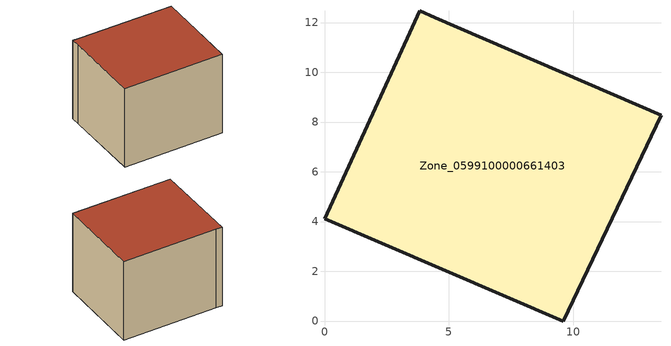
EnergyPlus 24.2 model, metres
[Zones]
Zone_0599100000661403
 floor ground (C_G): 4.46,12.19 13.53,8.27 9.59,0 0,4.11 3.42,11.59 3.83,12.47 z0
 wall outside (C_F): 3.42,11.59 0,4.11 9.59,0 13.53,8.27 4.46,12.19 3.83,12.47 3.42,11.59 z0:8.55
 roof outside (C_R): 13.53,8.27 4.46,12.19 3.83,12.47 3.42,11.59 0,4.11 9.59,0 z8.55
[BUILDING]
Pand.0599100000661403: North Axis=0; Terrain=City; Loads Convergence Tolerance Value=0.04; Temperature Convergence Tolerance Value=0.4; Solar Distribution=FullExterior; Maximum Number of Warmup Days=25; Minimum Number of Warmup Days=1
[Site:Location]
Rotterdam.The.Hague.AP_ZH_NLD Design_Conditions: Latitude=51.96; Longitude=4.45; Time Zone=1; Elevation=-4.5
[SITE:GROUNDTEMPERATURE:BUILDINGSURFACE]
18, 18, 18, 18, 18, 18, 18, 18, 18, 18, 18, 18
[MATERIAL] Thermal Absorptance=0.9; Solar Absorptance=0.7; Visible Absorptance=0.7
Name | Roughness | Thickness | Conductivity | Density | Specific Heat
G.TI.1946 | MediumSmooth | 0.15 | 1 | 540 | 1210
F.TI.1946 | Rough | 0.3 | 0.857143 | 1920 | 840
R.TI.1946 | MediumRough | 0.2 | 0.1 | 1500 | 1000
[CONSTRUCTION]
C_G: G.TI.1946
C_F: F.TI.1946
C_R: R.TI.1946
[ZONE]
Zone_0599100000661403: Type=1; Multiplier=1; Ceiling Height=Autocalculate; Volume=Autocalculate; Floor Area=autocalculate; Part of Total Floor Area=Yes
[ZONEINFILTRATION:DESIGNFLOWRATE]
Infil_Zone_0599100000661403: Zone or ZoneList or Space or SpaceList=Zone_0599100000661403; Schedule=AlwaysOn; Design Flow Rate Calculation Method=Flow/Area; Flow Rate per Floor Area=0.003; Constant Term Coefficient=1; Temperature Term Coefficient=0; Velocity Term Coefficient=0; Velocity Squared Term Coefficient=0
[HVACTEMPLATE:ZONE:IDEALLOADSAIRSYSTEM]
Zone_0599100000661403: Maximum Heating Supply Air Temperature=50; Minimum Cooling Supply Air Temperature=13; Maximum Heating Supply Air Humidity Ratio=0.0156; Minimum Cooling Supply Air Humidity Ratio=0.0077; Heating Limit=NoLimit; Cooling Limit=NoLimit; Dehumidification Control Type=ConstantSensibleHeatRatio; Cooling Sensible Heat Ratio=0.7; Dehumidification Setpoint=60; Humidification Control Type=None; Humidification Setpoint=30; Outdoor Air Method=None; Outdoor Air Flow Rate per Person=0.00944; Outdoor Air Flow Rate per Zone Floor Area=0; Outdoor Air Flow Rate per Zone=0; Demand Controlled Ventilation Type=None; Outdoor Air Economizer Type=NoEconomizer; Heat Recovery Type=None; Sensible Heat Recovery Effectiveness=0.7; Latent Heat Recovery Effectiveness=0.65
[ZONECONTROL:THERMOSTAT]
ThermostatControl_Zone_0599100000661403: Zone or ZoneList=Zone_0599100000661403; Control Type Schedule=DualSetpointControlType; Control 1=Thermostat_Zone_0599100000661403; Temperature Difference Between Cutout And Setpoint=0
[THERMOSTATSETPOINT:DUALSETPOINT]
Thermostat_Zone_0599100000661403: Heating Setpoint Temperature Schedule=HeatingSetpoint_Zone_0599100000661403; Cooling Setpoint Temperature Schedule=CoolingSetpoint_Zone_0599100000661403
[SCHEDULE:COMPACT]
HeatingSetpoint_Zone_0599100000661403: Through: 12/31, For: AllDays, Until: 24:00, 21
CoolingSetpoint_Zone_0599100000661403: Through: 12/31, For: AllDays, Until: 24:00, 24
DualSetpointControlType: Through: 12/31, For: AllDays, Until: 24:00, 4
AlwaysOn: Through: 12/31, For: AllDays, Until: 24:00, 1
